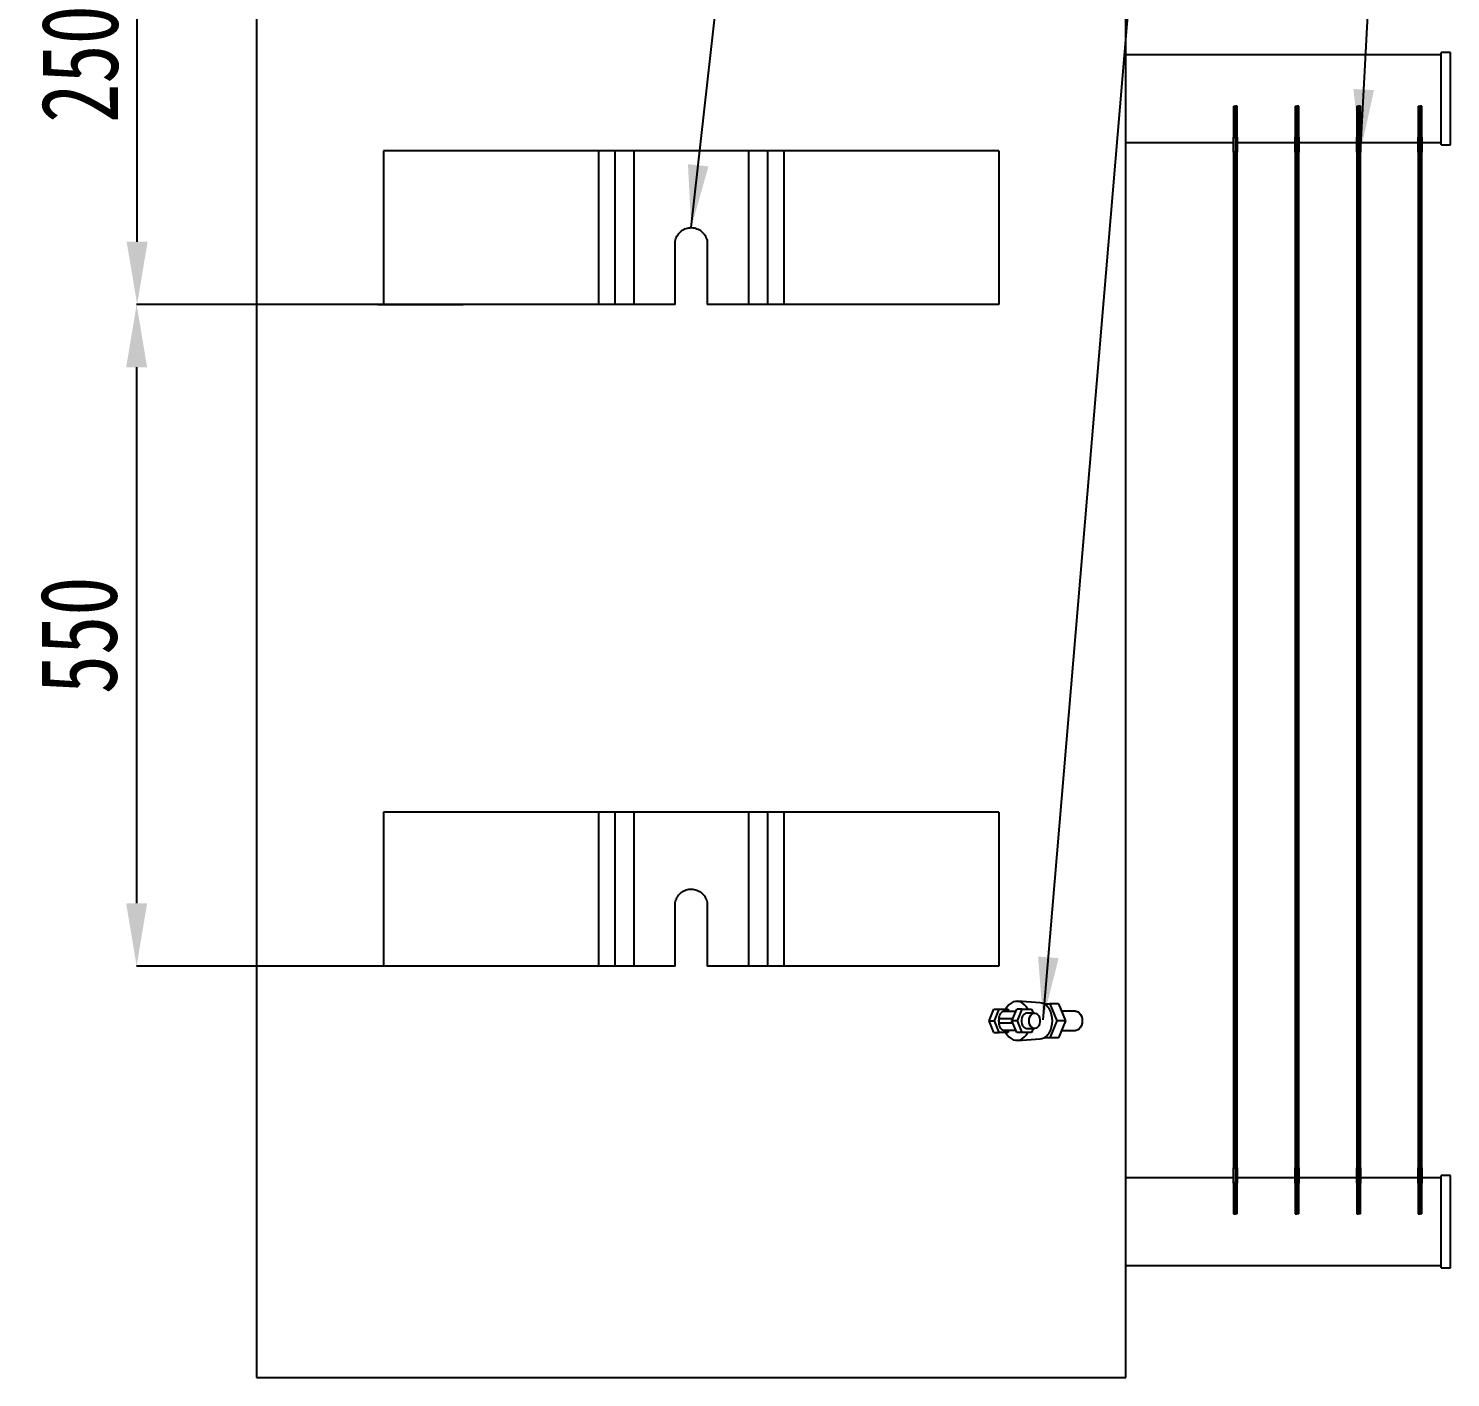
# Model space of a CAD drawing. Header units: millimetres. Extents: x 0 to 6631, y 0 to 4689.
# Drawn here: x 3022 to 3946, y 2761 to 3638 of the extents above; entities that cross this region are included whole.
import ezdxf

# ---------------------------------------------------------------- set-up
doc = ezdxf.new("R2010")
doc.units = ezdxf.units.MM
doc.header["$LTSCALE"] = 13
doc.linetypes.add('CENTERX2', pattern=[101.6, 63.5, -12.7, 12.7, -12.7])
for name, color, linetype in [('临时轴', 1, 'CENTERX2'), ('几何体', 7, 'Continuous'), ('尺寸', 3, 'Continuous'), ('注释', 2, 'Continuous')]:
    doc.layers.add(name, color=color, linetype=linetype)
doc.styles.add('SLDTEXTSTYLE0', font='hyswlongfangsong.ttf')
doc.styles.get("Standard").update_dxf_attribs({"font": 'gbenor.shx', "bigfont": 'gbcbig.shx'})
doc.dimstyles.new('SLDDIMSTYLE0', dxfattribs={"dimtxt": 50, "dimasz": 40.8, "dimexe": 0, "dimexo": 0.0625, "dimgap": 12.5, "dimtad": 2, "dimdec": 0, "dimrnd": 1e-09, "dimzin": 12, "dimdsep": 46, "dimtxsty": 'SLDTEXTSTYLE0', "dimsah": 1, "dimcen": 0.09, "dimadec": 0, "dimazin": 3, "dimtfac": 1, "dimtdec": 0, "dimtmove": 0, "dimatfit": 0, "dimfxl": 1, "dimfrac": 2, "dimtolj": 1, "dimtzin": 12, "dimarcsym": 0})
doc.dimstyles.new('SLDDIMSTYLE2', dxfattribs={"dimtxt": 0.18, "dimasz": 40.8, "dimexe": 0, "dimexo": 0.0625, "dimgap": 0, "dimtad": 0, "dimtih": 1, "dimtoh": 1, "dimdec": 0, "dimrnd": 1e-09, "dimzin": 0, "dimdsep": 46, "dimtxsty": 'Standard', "dimsah": 1, "dimcen": 0.09, "dimadec": 0, "dimazin": 0, "dimtfac": 40.8, "dimtdec": 0, "dimtofl": 0, "dimtmove": 0, "dimatfit": 3, "dimfxl": 1, "dimfrac": 2, "dimtolj": 1, "dimtzin": 0, "dimarcsym": 0})

# ---------------------------------------------------------------- blocks, each defined once
blk = doc.blocks.new('*D19')
at = {"layer": 'Defpoints', "color": 0, "transparency": 16777216}
for p in [(3092.75, 3808.2), (3163.31, 3808.2), (3249.17, 3458.19)]:
    blk.add_point(p, dxfattribs=at)
at = {"layer": '尺寸', "color": 0, "lineweight": -2, "transparency": 16777216}
for p, q in [((3163.25, 3808.2), (3092.75, 3808.2)), ((3092.75, 3498.99), (3092.75, 3767.4)), ((3249.11, 3458.19), (3092.75, 3458.19))]:
    blk.add_line(p, q, dxfattribs=at)
at = {"layer": '尺寸', "color": 0, "transparency": 16777216}
for points in [[(3085.95, 3767.4), (3099.55, 3767.4), (3092.75, 3808.2)], [(3085.95, 3498.99), (3099.55, 3498.99), (3092.75, 3458.19)]]:
    blk.add_solid(points, dxfattribs=at)
at = {"layer": '尺寸', "color": 0, "transparency": 16777216, "insert": (3030.25, 3614.55), "char_height": 50, "attachment_point": 2, "rotation": 90, "style": 'SLDTEXTSTYLE0'}
blk.add_mtext('\\A1;250', dxfattribs=at)
blk = doc.blocks.new('*D77')
at = {"layer": 'Defpoints', "color": 0, "transparency": 16777216}
for p in [(3252.81, 3458.19), (3092.43, 3028.19), (3252.81, 3028.19)]:
    blk.add_point(p, dxfattribs=at)
at = {"layer": '尺寸', "color": 0, "lineweight": -2, "transparency": 16777216}
for p, q in [((3252.75, 3458.19), (3092.43, 3458.19)), ((3092.43, 3417.39), (3092.43, 3068.99)), ((3252.75, 3028.19), (3092.43, 3028.19))]:
    blk.add_line(p, q, dxfattribs=at)
at = {"layer": '尺寸', "color": 0, "transparency": 16777216}
for points in [[(3085.63, 3417.39), (3099.23, 3417.39), (3092.43, 3458.19)], [(3085.63, 3068.99), (3099.23, 3068.99), (3092.43, 3028.19)]]:
    blk.add_solid(points, dxfattribs=at)
at = {"layer": '尺寸', "color": 0, "transparency": 16777216, "insert": (3054.93, 3243.19), "char_height": 50, "attachment_point": 5, "rotation": 90, "style": 'SLDTEXTSTYLE0'}
blk.add_mtext('\\A1;550', dxfattribs=at)

msp = doc.modelspace()

# ---------------------------------------------------------------- linework, layer by layer
at = {"layer": '临时轴'}
msp.add_line((3249.17, 3458.19), (3304.59, 3458.19), dxfattribs=at)
at = {"layer": '几何体'}
for p, q in [((3170.31, 3710.58), (3170.31, 2760.69)), ((3735.31, 3620.58), (3735.31, 3710.58)), ((3940.31, 3620.58), (3735.31, 3620.58)), ((3735.31, 3592.08), (3735.31, 3620.58)), ((3946.31, 3622.08), (3940.31, 3622.08)), ((3940.31, 3592.08), (3940.31, 3622.08)), ((3946.31, 3592.08), (3946.31, 3622.08)), ((3735.31, 3563.58), (3735.31, 3592.08)), ((3805.31, 3587.13), (3806.51, 3587.13)), ((3805.31, 3587.13), (3805.31, 3567.08)), ((3806.51, 3587.13), (3806.51, 3567.08)), ((3807.71, 3587.13), (3806.51, 3587.13)), ((3807.71, 3567.08), (3807.71, 3587.13)), ((3845.31, 3587.13), (3846.51, 3587.13)), ((3845.31, 3587.13), (3845.31, 3567.08)), ((3846.51, 3587.13), (3846.51, 3567.08)), ((3847.71, 3587.13), (3846.51, 3587.13)), ((3847.71, 3567.08), (3847.71, 3587.13)), ((3885.31, 3587.13), (3886.51, 3587.13)), ((3885.31, 3587.13), (3885.31, 3567.08)), ((3886.51, 3587.13), (3886.51, 3567.08)), ((3887.71, 3587.13), (3886.51, 3587.13)), ((3887.71, 3567.08), (3887.71, 3587.13)), ((3925.31, 3587.13), (3926.51, 3587.13)), ((3925.31, 3587.13), (3925.31, 3567.08)), ((3927.71, 3587.13), (3926.51, 3587.13)), ((3926.51, 3567.08), (3926.51, 3587.13)), ((3927.71, 3567.08), (3927.71, 3587.13)), ((3940.31, 3562.08), (3940.31, 3592.08)), ((3946.31, 3562.08), (3946.31, 3592.08)), ((3252.81, 3558.19), (3252.81, 3458.19)), ((3392.65, 3558.19), (3252.81, 3558.19)), ((3392.65, 3558.19), (3392.65, 3458.19)), ((3403.3, 3558.19), (3392.65, 3558.19)), ((3403.3, 3558.19), (3403.3, 3458.19)), ((3415.5, 3558.19), (3403.3, 3558.19)), ((3415.5, 3558.19), (3415.5, 3458.19)), ((3490.12, 3558.19), (3415.5, 3558.19)), ((3490.12, 3558.19), (3490.12, 3458.19)), ((3502.31, 3558.19), (3490.12, 3558.19)), ((3502.31, 3558.19), (3502.31, 3458.19)), ((3512.97, 3558.19), (3502.31, 3558.19)), ((3512.97, 3558.19), (3512.97, 3458.19)), ((3652.81, 3558.19), (3512.97, 3558.19)), ((3652.81, 3558.19), (3652.81, 3458.19)), ((3735.31, 2890.58), (3735.31, 3563.58)), ((3735.31, 3563.58), (3805.31, 3563.58)), ((3805.31, 3567.08), (3806.51, 3567.08)), ((3805.31, 3557.24), (3805.31, 3567.08)), ((3806.51, 3567.08), (3806.51, 3557.24)), ((3806.51, 3567.08), (3807.71, 3567.08)), ((3807.71, 3567.08), (3807.71, 3557.24)), ((3807.71, 3563.58), (3845.31, 3563.58)), ((3845.31, 3567.08), (3846.51, 3567.08)), ((3845.31, 3557.24), (3845.31, 3567.08)), ((3846.51, 3567.08), (3846.51, 3557.24)), ((3846.51, 3567.08), (3847.71, 3567.08)), ((3847.71, 3567.08), (3847.71, 3557.24)), ((3847.71, 3563.58), (3885.31, 3563.58)), ((3885.31, 3567.08), (3886.51, 3567.08)), ((3885.31, 3557.24), (3885.31, 3567.08)), ((3886.51, 3567.08), (3886.51, 3557.24)), ((3886.51, 3567.08), (3887.71, 3567.08)), ((3887.71, 3567.08), (3887.71, 3557.24)), ((3887.71, 3563.58), (3925.31, 3563.58)), ((3925.31, 3567.08), (3926.51, 3567.08)), ((3925.31, 3557.24), (3925.31, 3567.08)), ((3926.51, 3567.08), (3927.71, 3567.08)), ((3926.51, 3557.24), (3926.51, 3567.08)), ((3927.71, 3567.08), (3927.71, 3557.24)), ((3927.71, 3563.58), (3940.31, 3563.58)), ((3940.31, 3562.08), (3946.31, 3562.08)), ((3806.51, 3557.24), (3805.31, 3557.24)), ((3805.31, 3557.24), (3805.31, 2896.92)), ((3806.51, 3557.24), (3806.51, 2896.92)), ((3807.71, 3557.24), (3806.51, 3557.24)), ((3807.71, 2896.92), (3807.71, 3557.24)), ((3846.51, 3557.24), (3845.31, 3557.24)), ((3845.31, 3557.24), (3845.31, 2896.92)), ((3846.51, 3557.24), (3846.51, 2896.92)), ((3847.71, 3557.24), (3846.51, 3557.24)), ((3847.71, 2896.92), (3847.71, 3557.24)), ((3886.51, 3557.24), (3885.31, 3557.24)), ((3885.31, 3557.24), (3885.31, 2896.92)), ((3886.51, 3557.24), (3886.51, 2896.92)), ((3887.71, 3557.24), (3886.51, 3557.24)), ((3887.71, 2896.92), (3887.71, 3557.24)), ((3926.51, 3557.24), (3925.31, 3557.24)), ((3925.31, 3557.24), (3925.31, 2896.92)), ((3927.71, 3557.24), (3926.51, 3557.24)), ((3926.51, 2896.92), (3926.51, 3557.24)), ((3927.71, 2896.92), (3927.71, 3557.24)), ((3442.31, 3458.19), (3442.31, 3497.69)), ((3463.31, 3497.69), (3463.31, 3458.19)), ((3392.65, 3458.19), (3252.81, 3458.19)), ((3403.3, 3458.19), (3392.65, 3458.19)), ((3415.5, 3458.19), (3403.3, 3458.19)), ((3442.31, 3458.19), (3415.5, 3458.19)), ((3490.12, 3458.19), (3463.31, 3458.19)), ((3502.31, 3458.19), (3490.12, 3458.19)), ((3512.97, 3458.19), (3502.31, 3458.19)), ((3652.81, 3458.19), (3512.97, 3458.19)), ((3252.81, 3128.19), (3252.81, 3028.19)), ((3392.65, 3128.19), (3252.81, 3128.19)), ((3392.65, 3128.19), (3392.65, 3028.19)), ((3403.3, 3128.19), (3392.65, 3128.19)), ((3403.3, 3128.19), (3403.3, 3028.19)), ((3415.5, 3128.19), (3403.3, 3128.19)), ((3415.5, 3128.19), (3415.5, 3028.19)), ((3490.12, 3128.19), (3415.5, 3128.19)), ((3490.12, 3128.19), (3490.12, 3028.19)), ((3502.31, 3128.19), (3490.12, 3128.19)), ((3502.31, 3128.19), (3502.31, 3028.19)), ((3512.97, 3128.19), (3502.31, 3128.19)), ((3512.97, 3128.19), (3512.97, 3028.19)), ((3652.81, 3128.19), (3512.97, 3128.19)), ((3652.81, 3128.19), (3652.81, 3028.19)), ((3442.31, 3028.19), (3442.31, 3067.69)), ((3463.31, 3067.69), (3463.31, 3028.19)), ((3392.65, 3028.19), (3252.81, 3028.19)), ((3403.3, 3028.19), (3392.65, 3028.19)), ((3415.5, 3028.19), (3403.3, 3028.19)), ((3442.31, 3028.19), (3415.5, 3028.19)), ((3490.12, 3028.19), (3463.31, 3028.19)), ((3502.31, 3028.19), (3490.12, 3028.19)), ((3512.97, 3028.19), (3502.31, 3028.19)), ((3652.81, 3028.19), (3512.97, 3028.19)), ((3679.69, 3004.27), (3664.8, 3005.27)), ((3646.44, 2992.59), (3649.5, 3000.09)), ((3649.5, 3000.09), (3653.04, 3000.09)), ((3649.98, 2992.59), (3653.04, 3000.09)), ((3653.04, 3000.09), (3658.72, 3000.09)), ((3656.46, 2998.94), (3663.88, 2998.94)), ((3658.72, 3000.09), (3658.72, 2998.94)), ((3661.29, 2992.59), (3664.35, 3000.09)), ((3667.89, 3000.09), (3664.35, 3000.09)), ((3664.83, 2992.59), (3667.89, 3000.09)), ((3667.89, 3000.09), (3674.01, 3000.09)), ((3675.9, 2997.59), (3670.95, 2997.59)), ((3674.01, 3000.09), (3675.03, 2997.59)), ((3682.12, 3003.59), (3685.91, 3003.59)), ((3685.91, 3003.59), (3690.4, 2992.59)), ((3691.56, 3003.59), (3685.91, 3003.59)), ((3691.56, 3003.59), (3696.05, 2992.59)), ((3702.49, 2998.94), (3693.46, 2998.94)), ((3646.44, 2992.59), (3649.98, 2992.59)), ((3649.5, 2985.09), (3646.44, 2992.59)), ((3653.04, 2985.09), (3649.98, 2992.59)), ((3652.92, 2992.59), (3652.92, 2993.94)), ((3661.84, 2993.94), (3652.92, 2993.94)), ((3652.92, 2991.24), (3652.92, 2992.59)), ((3652.92, 2991.24), (3661.84, 2991.24)), ((3663.88, 2986.24), (3656.46, 2986.24)), ((3658.72, 2986.24), (3658.72, 2985.09)), ((3664.83, 2992.59), (3661.29, 2992.59)), ((3664.35, 2985.09), (3661.29, 2992.59)), ((3667.89, 2985.09), (3664.83, 2992.59)), ((3670.95, 2987.59), (3675.9, 2987.59)), ((3675.03, 2987.59), (3674.01, 2985.09)), ((3690.4, 2992.59), (3685.91, 2981.59)), ((3696.05, 2992.59), (3690.4, 2992.59)), ((3696.05, 2992.59), (3691.56, 2981.59)), ((3693.46, 2986.24), (3702.49, 2986.24)), ((3649.5, 2985.09), (3653.04, 2985.09)), ((3658.72, 2985.09), (3653.04, 2985.09)), ((3667.89, 2985.09), (3664.35, 2985.09)), ((3664.8, 2979.9), (3679.69, 2980.9)), ((3674.01, 2985.09), (3667.89, 2985.09)), ((3685.91, 2981.59), (3682.12, 2981.59)), ((3691.56, 2981.59), (3685.91, 2981.59)), ((3805.31, 2896.92), (3806.51, 2896.92)), ((3805.31, 2887.07), (3805.31, 2896.92)), ((3806.51, 2896.92), (3806.51, 2887.07)), ((3806.51, 2896.92), (3807.71, 2896.92)), ((3807.71, 2896.92), (3807.71, 2887.07)), ((3845.31, 2896.92), (3846.51, 2896.92)), ((3845.31, 2887.07), (3845.31, 2896.92)), ((3846.51, 2896.92), (3846.51, 2887.07)), ((3846.51, 2896.92), (3847.71, 2896.92)), ((3847.71, 2896.92), (3847.71, 2887.07)), ((3885.31, 2896.92), (3886.51, 2896.92)), ((3885.31, 2887.07), (3885.31, 2896.92)), ((3886.51, 2896.92), (3886.51, 2887.07)), ((3886.51, 2896.92), (3887.71, 2896.92)), ((3887.71, 2896.92), (3887.71, 2887.07)), ((3925.31, 2896.92), (3926.51, 2896.92)), ((3925.31, 2887.07), (3925.31, 2896.92)), ((3926.51, 2896.92), (3927.71, 2896.92)), ((3926.51, 2887.07), (3926.51, 2896.92)), ((3927.71, 2896.92), (3927.71, 2887.07)), ((3805.31, 2890.58), (3735.31, 2890.58)), ((3735.31, 2862.08), (3735.31, 2890.58)), ((3806.51, 2887.07), (3805.31, 2887.07)), ((3805.31, 2887.07), (3805.31, 2867.03)), ((3806.51, 2887.07), (3806.51, 2867.03)), ((3807.71, 2887.07), (3806.51, 2887.07)), ((3845.31, 2890.58), (3807.71, 2890.58)), ((3807.71, 2867.03), (3807.71, 2887.07)), ((3846.51, 2887.07), (3845.31, 2887.07)), ((3845.31, 2887.07), (3845.31, 2867.03)), ((3846.51, 2887.07), (3846.51, 2867.03)), ((3847.71, 2887.07), (3846.51, 2887.07)), ((3885.31, 2890.58), (3847.71, 2890.58)), ((3847.71, 2867.03), (3847.71, 2887.07)), ((3886.51, 2887.07), (3885.31, 2887.07)), ((3885.31, 2887.07), (3885.31, 2867.03)), ((3886.51, 2887.07), (3886.51, 2867.03)), ((3887.71, 2887.07), (3886.51, 2887.07)), ((3925.31, 2890.58), (3887.71, 2890.58)), ((3887.71, 2867.03), (3887.71, 2887.07)), ((3926.51, 2887.07), (3925.31, 2887.07)), ((3925.31, 2887.07), (3925.31, 2867.03)), ((3927.71, 2887.07), (3926.51, 2887.07)), ((3926.51, 2867.03), (3926.51, 2887.07)), ((3940.31, 2890.58), (3927.71, 2890.58)), ((3927.71, 2867.03), (3927.71, 2887.07)), ((3946.31, 2892.08), (3940.31, 2892.08)), ((3940.31, 2867.5), (3940.31, 2892.08)), ((3946.31, 2867.5), (3946.31, 2892.08)), ((3805.31, 2867.03), (3806.51, 2867.03)), ((3807.71, 2867.03), (3806.51, 2867.03)), ((3845.31, 2867.03), (3846.51, 2867.03)), ((3847.71, 2867.03), (3846.51, 2867.03)), ((3885.31, 2867.03), (3886.51, 2867.03)), ((3887.71, 2867.03), (3886.51, 2867.03)), ((3925.31, 2867.03), (3926.51, 2867.03)), ((3927.71, 2867.03), (3926.51, 2867.03)), ((3940.31, 2832.08), (3940.31, 2867.5)), ((3946.31, 2832.08), (3946.31, 2867.5)), ((3735.31, 2833.58), (3735.31, 2862.08)), ((3735.31, 2760.69), (3735.31, 2833.58)), ((3735.31, 2833.58), (3940.31, 2833.58)), ((3940.31, 2832.08), (3946.31, 2832.08)), ((3170.31, 2760.69), (3735.31, 2760.69))]:
    msp.add_line(p, q, dxfattribs=at)
at = {"layer": '几何体', "flags": 128}
for points in [[(3671.62, 3000.09), (3670.62, 3001.72), (3669.43, 3003.09), (3668.09, 3004.15), (3666.65, 3004.87), (3665.14, 3005.24), (3663.61, 3005.24), (3662.1, 3004.87), (3660.66, 3004.15), (3659.32, 3003.09), (3658.13, 3001.72), (3657.13, 3000.09)], [(3687.57, 2992.59), (3687.44, 2994.62), (3687.07, 2996.59), (3686.46, 2998.44), (3685.63, 3000.11), (3684.61, 3001.55), (3683.43, 3002.72), (3682.12, 3003.58), (3680.73, 3004.11), (3679.69, 3004.27)], [(3652.92, 2993.94), (3652.99, 2994.91), (3653.19, 2995.85), (3653.52, 2996.72), (3653.96, 2997.47), (3654.49, 2998.1), (3655.1, 2998.56), (3655.77, 2998.84), (3656.46, 2998.94)], [(3670.95, 2997.59), (3670.71, 2997.58), (3669.77, 2997.3), (3668.91, 2996.67), (3668.21, 2995.74), (3667.71, 2994.58), (3667.45, 2993.27), (3667.45, 2991.91), (3667.71, 2990.6), (3668.21, 2989.43), (3668.91, 2988.5), (3669.77, 2987.88), (3670.71, 2987.6), (3670.95, 2987.59)], [(3672.37, 2992.59), (3672.5, 2993.94), (3672.88, 2995.19), (3673.49, 2996.24), (3674.27, 2997.03), (3675.18, 2997.48), (3676.14, 2997.58), (3677.09, 2997.3), (3677.94, 2996.67), (3678.64, 2995.74), (3679.14, 2994.58), (3679.4, 2993.27), (3679.4, 2991.91), (3679.14, 2990.6), (3678.64, 2989.43), (3677.94, 2988.5), (3677.09, 2987.88), (3676.14, 2987.6), (3675.18, 2987.69), (3674.27, 2988.15), (3673.49, 2988.93), (3672.88, 2989.99), (3672.5, 2991.24), (3672.37, 2992.59)], [(3702.49, 2998.94), (3703.03, 2998.89), (3704.08, 2998.53), (3705.04, 2997.81), (3705.85, 2996.8), (3706.46, 2995.54), (3706.85, 2994.11), (3706.98, 2992.59), (3706.85, 2991.07), (3706.46, 2989.64), (3705.85, 2988.38), (3705.04, 2987.36), (3704.08, 2986.65), (3703.03, 2986.28), (3702.49, 2986.24)], [(3656.46, 2986.24), (3655.77, 2986.33), (3655.1, 2986.62), (3654.49, 2987.08), (3653.96, 2987.7), (3653.52, 2988.46), (3653.19, 2989.32), (3652.99, 2990.26), (3652.92, 2991.24)], [(3679.69, 2980.9), (3680.73, 2981.07), (3682.12, 2981.59), (3683.43, 2982.46), (3684.61, 2983.63), (3685.63, 2985.07), (3686.46, 2986.74), (3687.07, 2988.59), (3687.44, 2990.56), (3687.57, 2992.59)], [(3657.13, 2985.09), (3658.13, 2983.46), (3659.32, 2982.09), (3660.66, 2981.03), (3662.1, 2980.3), (3663.61, 2979.93), (3665.14, 2979.93), (3666.65, 2980.3), (3668.09, 2981.03), (3669.43, 2982.09), (3670.62, 2983.46), (3671.62, 2985.09)]]:
    msp.add_lwpolyline(points, dxfattribs=at)
at = {"layer": '几何体'}
msp.add_arc((3659.38, 2992.59), 6.82, 159.44264, 200.55736, dxfattribs=at)
for points in [[(3442.31, 3497.69), (3442.42, 3498.87), (3442.65, 3501.22), (3444.45, 3504.35), (3447.11, 3506.75), (3450.43, 3508.12), (3454.01, 3508.32), (3457.45, 3507.33), (3460.37, 3505.26), (3462.44, 3502.34), (3463.24, 3499.64), (3463.3, 3498.08), (3463.31, 3497.69)], [(3442.31, 3067.69), (3442.42, 3068.87), (3442.65, 3071.22), (3444.45, 3074.35), (3447.11, 3076.75), (3450.43, 3078.12), (3454.01, 3078.32), (3457.45, 3077.33), (3460.37, 3075.26), (3462.44, 3072.34), (3463.24, 3069.64), (3463.3, 3068.08), (3463.31, 3067.69)]]:
    msp.add_open_spline(points, degree=3, knots=[0, 0, 0, 0, 0.106934, 0.213852, 0.321172, 0.428759, 0.53591, 0.642607, 0.749532, 0.857015, 0.964521, 1, 1, 1, 1], dxfattribs=at)

# ---------------------------------------------------------------- dimensions: what is measured, and where the dimension line sits
at = {"layer": '尺寸'}
dim = msp.add_linear_dim(base=(3092.75, 3808.2), p1=(3249.17, 3458.19), p2=(3163.31, 3808.2), angle=90, text='250', dimstyle='SLDDIMSTYLE0', dxfattribs=at)
dim.commit()
dim.dimension.update_dxf_attribs({"geometry": '*D19', "text_midpoint": (3092.75, 3614.55), "dimtype": 160})
dim = msp.add_linear_dim(base=(3092.43, 3028.19), p1=(3252.81, 3458.19), p2=(3252.81, 3028.19), angle=90, text='550', dimstyle='SLDDIMSTYLE0', dxfattribs=at)
dim.commit()
dim.dimension.update_dxf_attribs({"geometry": '*D77', "text_midpoint": (3054.93, 3243.19)})

# ---------------------------------------------------------------- leaders
at = {"layer": '注释'}
for points in [[(3452.81, 3508.19), (3522.42, 4125.27)], [(3681.48, 2993.18), (3777.14, 4125.27)], [(3887.71, 3557.24), (3917.82, 4125.27)]]:
    msp.add_leader(points, dimstyle='SLDDIMSTYLE2', dxfattribs=at)

doc.saveas('drawing.dxf')
